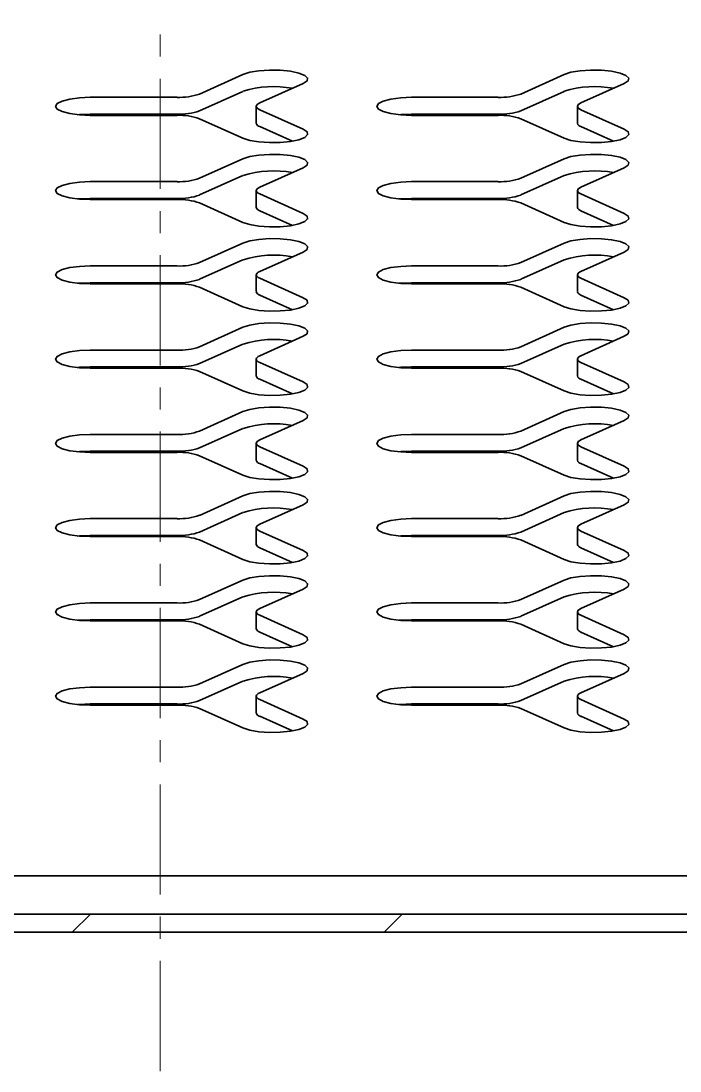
# Model space of a CAD drawing. Header units: millimetres. Extents: x 7903 to 12943, y 1512 to 5076.
# Drawn here: x 11307 to 11382.9, y 2339.9 to 2460.8 of the extents above; entities that cross this region are included whole.
import ezdxf

# ---------------------------------------------------------------- set-up
doc = ezdxf.new("R2010")
doc.units = ezdxf.units.MM
doc.linetypes.add('CENTERX2', pattern=[20.32, 12.7, -2.54, 2.54, -2.54])

# ---------------------------------------------------------------- blocks, each defined once
blk = doc.blocks.new('剖面视图 C-C')
at = {"color": 7, "linetype": 'Continuous', "lineweight": 35}
for p, q in [((-265.53, 69.36), (-260.53, 71.6)), ((-228.53, 69.36), (-223.53, 71.6)), ((-258.6, 68.33), (-253.6, 70.57)), ((-221.6, 68.33), (-216.6, 70.57)), ((-268.12, 68.98), (-278.12, 68.98)), ((-260.53, 69.67), (-265.53, 67.43)), ((-231.12, 68.98), (-241.12, 68.98)), ((-223.53, 69.67), (-228.53, 67.43)), ((-259, 67.94), (-259, 66.01)), ((-222, 67.94), (-222, 66.01)), ((-278.12, 67.04), (-268.12, 67.04)), ((-268.12, 66.9), (-278.12, 66.9)), ((-258.6, 67.55), (-253.6, 65.31)), ((-241.12, 67.04), (-231.12, 67.04)), ((-231.12, 66.9), (-241.12, 66.9)), ((-221.6, 67.55), (-216.6, 65.31)), ((-265.53, 66.52), (-260.53, 64.28)), ((-254.83, 63.93), (-258.6, 65.62)), ((-228.53, 66.52), (-223.53, 64.28)), ((-217.83, 63.93), (-221.6, 65.62)), ((-265.53, 59.66), (-260.53, 61.9)), ((-228.53, 59.66), (-223.53, 61.9)), ((-258.6, 58.62), (-253.6, 60.86)), ((-221.6, 58.62), (-216.6, 60.86)), ((-268.12, 59.27), (-278.12, 59.27)), ((-260.53, 59.97), (-265.53, 57.73)), ((-231.12, 59.27), (-241.12, 59.27)), ((-223.53, 59.97), (-228.53, 57.73)), ((-259, 58.23), (-259, 56.3)), ((-222, 58.23), (-222, 56.3)), ((-278.12, 57.34), (-268.12, 57.34)), ((-268.12, 57.2), (-278.12, 57.2)), ((-258.6, 57.85), (-253.6, 55.6)), ((-241.12, 57.34), (-231.12, 57.34)), ((-231.12, 57.2), (-241.12, 57.2)), ((-221.6, 57.85), (-216.6, 55.6)), ((-265.53, 56.81), (-260.53, 54.57)), ((-254.83, 54.23), (-258.6, 55.91)), ((-228.53, 56.81), (-223.53, 54.57)), ((-217.83, 54.23), (-221.6, 55.91)), ((-265.53, 49.95), (-260.53, 52.19)), ((-228.53, 49.95), (-223.53, 52.19)), ((-258.6, 48.92), (-253.6, 51.16)), ((-221.6, 48.92), (-216.6, 51.16)), ((-260.53, 50.26), (-265.53, 48.02)), ((-223.53, 50.26), (-228.53, 48.02)), ((-268.12, 49.56), (-278.12, 49.56)), ((-259, 48.53), (-259, 46.6)), ((-231.12, 49.56), (-241.12, 49.56)), ((-222, 48.53), (-222, 46.6)), ((-278.12, 47.63), (-268.12, 47.63)), ((-268.12, 47.49), (-278.12, 47.49)), ((-258.6, 48.14), (-253.6, 45.9)), ((-241.12, 47.63), (-231.12, 47.63)), ((-231.12, 47.49), (-241.12, 47.49)), ((-221.6, 48.14), (-216.6, 45.9)), ((-265.53, 47.11), (-260.53, 44.86)), ((-254.83, 44.52), (-258.6, 46.21)), ((-228.53, 47.11), (-223.53, 44.86)), ((-217.83, 44.52), (-221.6, 46.21)), ((-265.53, 40.25), (-260.53, 42.49)), ((-228.53, 40.25), (-223.53, 42.49)), ((-258.6, 39.21), (-253.6, 41.45)), ((-221.6, 39.21), (-216.6, 41.45)), ((-260.53, 40.56), (-265.53, 38.31)), ((-223.53, 40.56), (-228.53, 38.31)), ((-268.12, 39.86), (-278.12, 39.86)), ((-259, 38.82), (-259, 36.89)), ((-231.12, 39.86), (-241.12, 39.86)), ((-222, 38.82), (-222, 36.89)), ((-278.12, 37.93), (-268.12, 37.93)), ((-268.12, 37.79), (-278.12, 37.79)), ((-258.6, 38.43), (-253.6, 36.19)), ((-241.12, 37.93), (-231.12, 37.93)), ((-231.12, 37.79), (-241.12, 37.79)), ((-221.6, 38.43), (-216.6, 36.19)), ((-265.53, 37.4), (-260.53, 35.16)), ((-254.83, 34.82), (-258.6, 36.5)), ((-228.53, 37.4), (-223.53, 35.16)), ((-217.83, 34.82), (-221.6, 36.5)), ((-265.53, 30.54), (-260.53, 32.78)), ((-228.53, 30.54), (-223.53, 32.78)), ((-258.6, 29.51), (-253.6, 31.75)), ((-221.6, 29.51), (-216.6, 31.75)), ((-260.53, 30.85), (-265.53, 28.61)), ((-223.53, 30.85), (-228.53, 28.61)), ((-268.12, 30.15), (-278.12, 30.15)), ((-259, 29.12), (-259, 27.19)), ((-231.12, 30.15), (-241.12, 30.15)), ((-222, 29.12), (-222, 27.19)), ((-278.12, 28.22), (-268.12, 28.22)), ((-268.12, 28.08), (-278.12, 28.08)), ((-258.6, 28.73), (-253.6, 26.49)), ((-241.12, 28.22), (-231.12, 28.22)), ((-231.12, 28.08), (-241.12, 28.08)), ((-221.6, 28.73), (-216.6, 26.49)), ((-265.53, 27.69), (-260.53, 25.45)), ((-254.83, 25.11), (-258.6, 26.8)), ((-228.53, 27.69), (-223.53, 25.45)), ((-217.83, 25.11), (-221.6, 26.8)), ((-265.53, 20.83), (-260.53, 23.08)), ((-228.53, 20.83), (-223.53, 23.08)), ((-258.6, 19.8), (-253.6, 22.04)), ((-221.6, 19.8), (-216.6, 22.04)), ((-260.53, 21.14), (-265.53, 18.9)), ((-223.53, 21.14), (-228.53, 18.9)), ((-268.12, 20.45), (-278.12, 20.45)), ((-259, 19.41), (-259, 17.48)), ((-231.12, 20.45), (-241.12, 20.45)), ((-222, 19.41), (-222, 17.48)), ((-278.12, 18.51), (-268.12, 18.51)), ((-268.12, 18.38), (-278.12, 18.38)), ((-258.6, 19.02), (-253.6, 16.78)), ((-241.12, 18.51), (-231.12, 18.51)), ((-231.12, 18.38), (-241.12, 18.38)), ((-221.6, 19.02), (-216.6, 16.78)), ((-265.53, 17.99), (-260.53, 15.75)), ((-254.83, 15.4), (-258.6, 17.09)), ((-228.53, 17.99), (-223.53, 15.75)), ((-217.83, 15.4), (-221.6, 17.09)), ((-265.53, 11.13), (-260.53, 13.37)), ((-228.53, 11.13), (-223.53, 13.37)), ((-258.6, 10.09), (-253.6, 12.34)), ((-221.6, 10.09), (-216.6, 12.34)), ((-260.53, 11.44), (-265.53, 9.2)), ((-223.53, 11.44), (-228.53, 9.2)), ((-268.12, 10.74), (-278.12, 10.74)), ((-259, 9.71), (-259, 7.77)), ((-231.12, 10.74), (-241.12, 10.74)), ((-222, 9.71), (-222, 7.77)), ((-278.12, 8.81), (-268.12, 8.81)), ((-268.12, 8.67), (-278.12, 8.67)), ((-258.6, 9.32), (-253.6, 7.08)), ((-241.12, 8.81), (-231.12, 8.81)), ((-231.12, 8.67), (-241.12, 8.67)), ((-221.6, 9.32), (-216.6, 7.08)), ((-265.53, 8.28), (-260.53, 6.04)), ((-254.83, 5.7), (-258.6, 7.39)), ((-228.53, 8.28), (-223.53, 6.04)), ((-217.83, 5.7), (-221.6, 7.39)), ((-265.53, 1.42), (-260.53, 3.66)), ((-228.53, 1.42), (-223.53, 3.66)), ((-258.6, 0.39), (-253.6, 2.63)), ((-221.6, 0.39), (-216.6, 2.63)), ((-260.53, 1.73), (-265.53, -0.51)), ((-223.53, 1.73), (-228.53, -0.51)), ((-268.12, 1.04), (-278.12, 1.04)), ((-259, 0), (-259, -1.93)), ((-231.12, 1.04), (-241.12, 1.04)), ((-278.12, -0.9), (-268.12, -0.9)), ((-268.12, -1.04), (-278.12, -1.04)), ((-258.6, -0.39), (-253.6, -2.63)), ((-241.12, -0.9), (-231.12, -0.9)), ((-231.12, -1.04), (-241.12, -1.04)), ((-222, 0), (-222, -1.93)), ((-221.6, -0.39), (-216.6, -2.63)), ((-265.53, -1.42), (-260.53, -3.66)), ((-254.83, -4.01), (-258.6, -2.32)), ((-228.53, -1.42), (-223.53, -3.66)), ((-217.83, -4.01), (-221.6, -2.32)), ((-595.08, -20.71), (54.92, -20.71)), ((-595.08, -20.71), (54.92, -20.71)), ((152.92, -25.1), (-693.08, -25.1)), ((154.92, -27.17), (-695.08, -27.17))]:
    blk.add_line(p, q, dxfattribs=at)
at = {"color": 7, "linetype": 'Continuous', "lineweight": 35, "flags": 128}
for points in [[(-253.6, 70.57), (-253.15, 70.87), (-253.08, 71.2), (-253.41, 71.51), (-254.09, 71.78), (-255.06, 71.98), (-256.23, 72.1), (-257.48, 72.12), (-258.69, 72.03), (-259.74, 71.86), (-260.53, 71.6)], [(-216.6, 70.57), (-216.15, 70.87), (-216.08, 71.2), (-216.41, 71.51), (-217.09, 71.78), (-218.06, 71.98), (-219.23, 72.1), (-220.48, 72.12), (-221.69, 72.03), (-222.74, 71.86), (-223.53, 71.6)], [(-278.12, 68.98), (-279.36, 68.92), (-280.48, 68.78), (-281.36, 68.55), (-281.93, 68.26), (-282.12, 67.94), (-281.93, 67.62), (-281.36, 67.33), (-280.48, 67.1), (-279.36, 66.96), (-278.12, 66.9)], [(-241.12, 68.98), (-242.36, 68.92), (-243.48, 68.78), (-244.36, 68.55), (-244.93, 68.26), (-245.12, 67.94), (-244.93, 67.62), (-244.36, 67.33), (-243.48, 67.1), (-242.36, 66.96), (-241.12, 66.9)], [(-258.6, 68.33), (-258.77, 68.24), (-258.9, 68.14), (-258.97, 68.04), (-259, 67.94), (-258.97, 67.84), (-258.9, 67.74), (-258.77, 67.64), (-258.6, 67.55)], [(-221.6, 68.33), (-221.77, 68.24), (-221.9, 68.14), (-221.97, 68.04), (-222, 67.94), (-221.97, 67.84), (-221.9, 67.74), (-221.77, 67.64), (-221.6, 67.55)], [(-279.56, 66.97), (-279.36, 66.99), (-278.12, 67.04)], [(-242.56, 66.97), (-242.36, 66.99), (-241.12, 67.04)], [(-260.53, 64.28), (-259.74, 64.02), (-258.69, 63.85), (-257.48, 63.76), (-256.23, 63.78), (-255.06, 63.9), (-254.09, 64.1), (-253.41, 64.37), (-253.08, 64.68), (-253.15, 65.01), (-253.6, 65.31)], [(-223.53, 64.28), (-222.74, 64.02), (-221.69, 63.85), (-220.48, 63.76), (-219.23, 63.78), (-218.06, 63.9), (-217.09, 64.1), (-216.41, 64.37), (-216.08, 64.68), (-216.15, 65.01), (-216.6, 65.31)], [(-253.6, 60.86), (-253.15, 61.17), (-253.08, 61.49), (-253.41, 61.8), (-254.09, 62.07), (-255.06, 62.28), (-256.23, 62.39), (-257.48, 62.41), (-258.69, 62.33), (-259.74, 62.15), (-260.53, 61.9)], [(-216.6, 60.86), (-216.15, 61.17), (-216.08, 61.49), (-216.41, 61.8), (-217.09, 62.07), (-218.06, 62.28), (-219.23, 62.39), (-220.48, 62.41), (-221.69, 62.33), (-222.74, 62.15), (-223.53, 61.9)], [(-278.12, 59.27), (-279.36, 59.22), (-280.48, 59.07), (-281.36, 58.84), (-281.93, 58.55), (-282.12, 58.23), (-281.93, 57.91), (-281.36, 57.63), (-280.48, 57.4), (-279.36, 57.25), (-278.12, 57.2)], [(-241.12, 59.27), (-242.36, 59.22), (-243.48, 59.07), (-244.36, 58.84), (-244.93, 58.55), (-245.12, 58.23), (-244.93, 57.91), (-244.36, 57.63), (-243.48, 57.4), (-242.36, 57.25), (-241.12, 57.2)], [(-258.6, 58.62), (-258.77, 58.53), (-258.9, 58.44), (-258.97, 58.34), (-259, 58.23), (-258.97, 58.13), (-258.9, 58.03), (-258.77, 57.94), (-258.6, 57.85)], [(-221.6, 58.62), (-221.77, 58.53), (-221.9, 58.44), (-221.97, 58.34), (-222, 58.23), (-221.97, 58.13), (-221.9, 58.03), (-221.77, 57.94), (-221.6, 57.85)], [(-279.56, 57.27), (-279.36, 57.29), (-278.12, 57.34)], [(-242.56, 57.27), (-242.36, 57.29), (-241.12, 57.34)], [(-260.53, 54.57), (-259.74, 54.32), (-258.69, 54.14), (-257.48, 54.06), (-256.23, 54.07), (-255.06, 54.19), (-254.09, 54.39), (-253.41, 54.67), (-253.08, 54.98), (-253.15, 55.3), (-253.6, 55.6)], [(-223.53, 54.57), (-222.74, 54.32), (-221.69, 54.14), (-220.48, 54.06), (-219.23, 54.07), (-218.06, 54.19), (-217.09, 54.39), (-216.41, 54.67), (-216.08, 54.98), (-216.15, 55.3), (-216.6, 55.6)], [(-253.6, 51.16), (-253.15, 51.46), (-253.08, 51.78), (-253.41, 52.1), (-254.09, 52.37), (-255.06, 52.57), (-256.23, 52.69), (-257.48, 52.71), (-258.69, 52.62), (-259.74, 52.45), (-260.53, 52.19)], [(-216.6, 51.16), (-216.15, 51.46), (-216.08, 51.78), (-216.41, 52.1), (-217.09, 52.37), (-218.06, 52.57), (-219.23, 52.69), (-220.48, 52.71), (-221.69, 52.62), (-222.74, 52.45), (-223.53, 52.19)], [(-278.12, 49.56), (-279.36, 49.51), (-280.48, 49.37), (-281.36, 49.14), (-281.93, 48.85), (-282.12, 48.53), (-281.93, 48.21), (-281.36, 47.92), (-280.48, 47.69), (-279.36, 47.54), (-278.12, 47.49)], [(-258.6, 48.92), (-258.77, 48.83), (-258.9, 48.73), (-258.97, 48.63), (-259, 48.53), (-258.97, 48.43), (-258.9, 48.33), (-258.77, 48.23), (-258.6, 48.14)], [(-241.12, 49.56), (-242.36, 49.51), (-243.48, 49.37), (-244.36, 49.14), (-244.93, 48.85), (-245.12, 48.53), (-244.93, 48.21), (-244.36, 47.92), (-243.48, 47.69), (-242.36, 47.54), (-241.12, 47.49)], [(-221.6, 48.92), (-221.77, 48.83), (-221.9, 48.73), (-221.97, 48.63), (-222, 48.53), (-221.97, 48.43), (-221.9, 48.33), (-221.77, 48.23), (-221.6, 48.14)], [(-279.56, 47.56), (-279.36, 47.58), (-278.12, 47.63)], [(-242.56, 47.56), (-242.36, 47.58), (-241.12, 47.63)], [(-260.53, 44.86), (-259.74, 44.61), (-258.69, 44.44), (-257.48, 44.35), (-256.23, 44.37), (-255.06, 44.48), (-254.09, 44.69), (-253.41, 44.96), (-253.08, 45.27), (-253.15, 45.6), (-253.6, 45.9)], [(-223.53, 44.86), (-222.74, 44.61), (-221.69, 44.44), (-220.48, 44.35), (-219.23, 44.37), (-218.06, 44.48), (-217.09, 44.69), (-216.41, 44.96), (-216.08, 45.27), (-216.15, 45.6), (-216.6, 45.9)], [(-253.6, 41.45), (-253.15, 41.75), (-253.08, 42.08), (-253.41, 42.39), (-254.09, 42.66), (-255.06, 42.87), (-256.23, 42.98), (-257.48, 43), (-258.69, 42.92), (-259.74, 42.74), (-260.53, 42.49)], [(-216.6, 41.45), (-216.15, 41.75), (-216.08, 42.08), (-216.41, 42.39), (-217.09, 42.66), (-218.06, 42.87), (-219.23, 42.98), (-220.48, 43), (-221.69, 42.92), (-222.74, 42.74), (-223.53, 42.49)], [(-278.12, 39.86), (-279.36, 39.81), (-280.48, 39.66), (-281.36, 39.43), (-281.93, 39.14), (-282.12, 38.82), (-281.93, 38.5), (-281.36, 38.21), (-280.48, 37.99), (-279.36, 37.84), (-278.12, 37.79)], [(-258.6, 39.21), (-258.77, 39.12), (-258.9, 39.02), (-258.97, 38.92), (-259, 38.82), (-258.97, 38.72), (-258.9, 38.62), (-258.77, 38.53), (-258.6, 38.43)], [(-241.12, 39.86), (-242.36, 39.81), (-243.48, 39.66), (-244.36, 39.43), (-244.93, 39.14), (-245.12, 38.82), (-244.93, 38.5), (-244.36, 38.21), (-243.48, 37.99), (-242.36, 37.84), (-241.12, 37.79)], [(-221.6, 39.21), (-221.77, 39.12), (-221.9, 39.02), (-221.97, 38.92), (-222, 38.82), (-221.97, 38.72), (-221.9, 38.62), (-221.77, 38.53), (-221.6, 38.43)], [(-279.56, 37.86), (-279.36, 37.88), (-278.12, 37.93)], [(-242.56, 37.86), (-242.36, 37.88), (-241.12, 37.93)], [(-260.53, 35.16), (-259.74, 34.91), (-258.69, 34.73), (-257.48, 34.65), (-256.23, 34.66), (-255.06, 34.78), (-254.09, 34.98), (-253.41, 35.25), (-253.08, 35.57), (-253.15, 35.89), (-253.6, 36.19)], [(-223.53, 35.16), (-222.74, 34.91), (-221.69, 34.73), (-220.48, 34.65), (-219.23, 34.66), (-218.06, 34.78), (-217.09, 34.98), (-216.41, 35.25), (-216.08, 35.57), (-216.15, 35.89), (-216.6, 36.19)], [(-253.6, 31.75), (-253.15, 32.05), (-253.08, 32.37), (-253.41, 32.69), (-254.09, 32.96), (-255.06, 33.16), (-256.23, 33.28), (-257.48, 33.29), (-258.69, 33.21), (-259.74, 33.03), (-260.53, 32.78)], [(-216.6, 31.75), (-216.15, 32.05), (-216.08, 32.37), (-216.41, 32.69), (-217.09, 32.96), (-218.06, 33.16), (-219.23, 33.28), (-220.48, 33.29), (-221.69, 33.21), (-222.74, 33.03), (-223.53, 32.78)], [(-278.12, 30.15), (-279.36, 30.1), (-280.48, 29.95), (-281.36, 29.73), (-281.93, 29.44), (-282.12, 29.12), (-281.93, 28.8), (-281.36, 28.51), (-280.48, 28.28), (-279.36, 28.13), (-278.12, 28.08)], [(-258.6, 29.51), (-258.77, 29.41), (-258.9, 29.32), (-258.97, 29.22), (-259, 29.12), (-258.97, 29.02), (-258.9, 28.92), (-258.77, 28.82), (-258.6, 28.73)], [(-241.12, 30.15), (-242.36, 30.1), (-243.48, 29.95), (-244.36, 29.73), (-244.93, 29.44), (-245.12, 29.12), (-244.93, 28.8), (-244.36, 28.51), (-243.48, 28.28), (-242.36, 28.13), (-241.12, 28.08)], [(-221.6, 29.51), (-221.77, 29.41), (-221.9, 29.32), (-221.97, 29.22), (-222, 29.12), (-221.97, 29.02), (-221.9, 28.92), (-221.77, 28.82), (-221.6, 28.73)], [(-279.56, 28.15), (-279.36, 28.17), (-278.12, 28.22)], [(-242.56, 28.15), (-242.36, 28.17), (-241.12, 28.22)], [(-260.53, 25.45), (-259.74, 25.2), (-258.69, 25.02), (-257.48, 24.94), (-256.23, 24.96), (-255.06, 25.07), (-254.09, 25.28), (-253.41, 25.55), (-253.08, 25.86), (-253.15, 26.19), (-253.6, 26.49)], [(-223.53, 25.45), (-222.74, 25.2), (-221.69, 25.02), (-220.48, 24.94), (-219.23, 24.96), (-218.06, 25.07), (-217.09, 25.28), (-216.41, 25.55), (-216.08, 25.86), (-216.15, 26.19), (-216.6, 26.49)], [(-253.6, 22.04), (-253.15, 22.34), (-253.08, 22.67), (-253.41, 22.98), (-254.09, 23.25), (-255.06, 23.46), (-256.23, 23.57), (-257.48, 23.59), (-258.69, 23.5), (-259.74, 23.33), (-260.53, 23.08)], [(-216.6, 22.04), (-216.15, 22.34), (-216.08, 22.67), (-216.41, 22.98), (-217.09, 23.25), (-218.06, 23.46), (-219.23, 23.57), (-220.48, 23.59), (-221.69, 23.5), (-222.74, 23.33), (-223.53, 23.08)], [(-278.12, 20.45), (-279.36, 20.4), (-280.48, 20.25), (-281.36, 20.02), (-281.93, 19.73), (-282.12, 19.41), (-281.93, 19.09), (-281.36, 18.8), (-280.48, 18.57), (-279.36, 18.43), (-278.12, 18.38)], [(-258.6, 19.8), (-258.77, 19.71), (-258.9, 19.61), (-258.97, 19.51), (-259, 19.41), (-258.97, 19.31), (-258.9, 19.21), (-258.77, 19.11), (-258.6, 19.02)], [(-241.12, 20.45), (-242.36, 20.4), (-243.48, 20.25), (-244.36, 20.02), (-244.93, 19.73), (-245.12, 19.41), (-244.93, 19.09), (-244.36, 18.8), (-243.48, 18.57), (-242.36, 18.43), (-241.12, 18.38)], [(-221.6, 19.8), (-221.77, 19.71), (-221.9, 19.61), (-221.97, 19.51), (-222, 19.41), (-221.97, 19.31), (-221.9, 19.21), (-221.77, 19.11), (-221.6, 19.02)], [(-279.56, 18.45), (-279.36, 18.46), (-278.12, 18.51)], [(-242.56, 18.45), (-242.36, 18.46), (-241.12, 18.51)], [(-260.53, 15.75), (-259.74, 15.49), (-258.69, 15.32), (-257.48, 15.23), (-256.23, 15.25), (-255.06, 15.37), (-254.09, 15.57), (-253.41, 15.84), (-253.08, 16.16), (-253.15, 16.48), (-253.6, 16.78)], [(-223.53, 15.75), (-222.74, 15.49), (-221.69, 15.32), (-220.48, 15.23), (-219.23, 15.25), (-218.06, 15.37), (-217.09, 15.57), (-216.41, 15.84), (-216.08, 16.16), (-216.15, 16.48), (-216.6, 16.78)], [(-253.6, 12.34), (-253.15, 12.64), (-253.08, 12.96), (-253.41, 13.27), (-254.09, 13.55), (-255.06, 13.75), (-256.23, 13.87), (-257.48, 13.88), (-258.69, 13.8), (-259.74, 13.62), (-260.53, 13.37)], [(-216.6, 12.34), (-216.15, 12.64), (-216.08, 12.96), (-216.41, 13.27), (-217.09, 13.55), (-218.06, 13.75), (-219.23, 13.87), (-220.48, 13.88), (-221.69, 13.8), (-222.74, 13.62), (-223.53, 13.37)], [(-278.12, 10.74), (-279.36, 10.69), (-280.48, 10.54), (-281.36, 10.31), (-281.93, 10.03), (-282.12, 9.71), (-281.93, 9.39), (-281.36, 9.1), (-280.48, 8.87), (-279.36, 8.72), (-278.12, 8.67)], [(-258.6, 10.09), (-258.77, 10), (-258.9, 9.91), (-258.97, 9.81), (-259, 9.71), (-258.97, 9.6), (-258.9, 9.5), (-258.77, 9.41), (-258.6, 9.32)], [(-241.12, 10.74), (-242.36, 10.69), (-243.48, 10.54), (-244.36, 10.31), (-244.93, 10.03), (-245.12, 9.71), (-244.93, 9.39), (-244.36, 9.1), (-243.48, 8.87), (-242.36, 8.72), (-241.12, 8.67)], [(-221.6, 10.09), (-221.77, 10), (-221.9, 9.91), (-221.97, 9.81), (-222, 9.71), (-221.97, 9.6), (-221.9, 9.5), (-221.77, 9.41), (-221.6, 9.32)], [(-279.56, 8.74), (-279.36, 8.76), (-278.12, 8.81)], [(-242.56, 8.74), (-242.36, 8.76), (-241.12, 8.81)], [(-260.53, 6.04), (-259.74, 5.79), (-258.69, 5.61), (-257.48, 5.53), (-256.23, 5.55), (-255.06, 5.66), (-254.09, 5.87), (-253.41, 6.14), (-253.08, 6.45), (-253.15, 6.77), (-253.6, 7.08)], [(-223.53, 6.04), (-222.74, 5.79), (-221.69, 5.61), (-220.48, 5.53), (-219.23, 5.55), (-218.06, 5.66), (-217.09, 5.87), (-216.41, 6.14), (-216.08, 6.45), (-216.15, 6.77), (-216.6, 7.08)], [(-253.6, 2.63), (-253.15, 2.93), (-253.08, 3.26), (-253.41, 3.57), (-254.09, 3.84), (-255.06, 4.04), (-256.23, 4.16), (-257.48, 4.18), (-258.69, 4.09), (-259.74, 3.92), (-260.53, 3.66)], [(-216.6, 2.63), (-216.15, 2.93), (-216.08, 3.26), (-216.41, 3.57), (-217.09, 3.84), (-218.06, 4.04), (-219.23, 4.16), (-220.48, 4.18), (-221.69, 4.09), (-222.74, 3.92), (-223.53, 3.66)], [(-278.12, 1.04), (-279.36, 0.98), (-280.48, 0.84), (-281.36, 0.61), (-281.93, 0.32), (-282.12, 0), (-281.93, -0.32), (-281.36, -0.61), (-280.48, -0.84), (-279.36, -0.98), (-278.12, -1.04)], [(-258.6, 0.39), (-258.77, 0.3), (-258.9, 0.2), (-258.97, 0.1), (-259, 0), (-258.97, -0.1), (-258.9, -0.2), (-258.77, -0.3), (-258.6, -0.39)], [(-241.12, 1.04), (-242.36, 0.98), (-243.48, 0.84), (-244.36, 0.61), (-244.93, 0.32), (-245.12, 0), (-244.93, -0.32), (-244.36, -0.61), (-243.48, -0.84), (-242.36, -0.98), (-241.12, -1.04)], [(-221.6, 0.39), (-221.77, 0.3), (-221.9, 0.2), (-221.97, 0.1), (-222, 0), (-221.97, -0.1), (-221.9, -0.2), (-221.77, -0.3), (-221.6, -0.39)], [(-279.56, -0.97), (-279.36, -0.95), (-278.12, -0.9)], [(-242.56, -0.97), (-242.36, -0.95), (-241.12, -0.9)], [(-260.53, -3.66), (-259.74, -3.92), (-258.69, -4.09), (-257.48, -4.18), (-256.23, -4.16), (-255.06, -4.04), (-254.09, -3.84), (-253.41, -3.57), (-253.08, -3.26), (-253.15, -2.93), (-253.6, -2.63)], [(-223.53, -3.66), (-222.74, -3.92), (-221.69, -4.09), (-220.48, -4.18), (-219.23, -4.16), (-218.06, -4.04), (-217.09, -3.84), (-216.41, -3.57), (-216.08, -3.26), (-216.15, -2.93), (-216.6, -2.63)]]:
    blk.add_lwpolyline(points, dxfattribs=at)
at = {"color": 7, "linetype": 'Continuous', "lineweight": 35}
for centre, radius, start, end in [((-257, 58.57), 11.65, 79.2782, 107.6041), ((-220, 58.57), 11.65, 79.2782, 107.6041), ((-267.86, 76.1), 7.13, 267.876, 289.1216), ((-230.86, 76.1), 7.13, 267.876, 289.1216), ((-267.86, 74.16), 7.13, 267.876, 289.1216), ((-267.86, 59.78), 7.13, 70.8784, 92.124), ((-230.86, 74.16), 7.13, 267.876, 289.1216), ((-230.86, 59.78), 7.13, 70.8784, 92.124), ((-258.47, 66.15), 0.55, 195.469, 256.5169), ((-221.47, 66.15), 0.55, 195.469, 256.5169), ((-257, 48.86), 11.65, 79.2782, 107.6041), ((-220, 48.86), 11.65, 79.2782, 107.6041), ((-267.86, 66.39), 7.13, 267.876, 289.1216), ((-230.86, 66.39), 7.13, 267.876, 289.1216), ((-267.86, 64.46), 7.13, 267.876, 289.1216), ((-267.86, 50.08), 7.13, 70.8784, 92.124), ((-230.86, 64.46), 7.13, 267.876, 289.1216), ((-230.86, 50.08), 7.13, 70.8784, 92.124), ((-258.47, 56.45), 0.55, 195.469, 256.5169), ((-221.47, 56.45), 0.55, 195.469, 256.5169), ((-257, 39.16), 11.65, 79.2782, 107.6041), ((-220, 39.16), 11.65, 79.2782, 107.6041), ((-267.86, 56.68), 7.13, 267.876, 289.1216), ((-230.86, 56.68), 7.13, 267.876, 289.1216), ((-267.86, 54.75), 7.13, 267.876, 289.1216), ((-267.86, 40.37), 7.13, 70.8784, 92.124), ((-230.86, 54.75), 7.13, 267.876, 289.1216), ((-230.86, 40.37), 7.13, 70.8784, 92.124), ((-258.47, 46.74), 0.55, 195.469, 256.5169), ((-221.47, 46.74), 0.55, 195.469, 256.5169), ((-267.86, 46.98), 7.13, 267.876, 289.1216), ((-257, 29.45), 11.65, 79.2782, 107.6041), ((-230.86, 46.98), 7.13, 267.876, 289.1216), ((-220, 29.45), 11.65, 79.2782, 107.6041), ((-267.86, 45.05), 7.13, 267.876, 289.1216), ((-267.86, 30.67), 7.13, 70.8784, 92.124), ((-230.86, 45.05), 7.13, 267.876, 289.1216), ((-230.86, 30.67), 7.13, 70.8784, 92.124), ((-258.47, 37.04), 0.55, 195.469, 256.5169), ((-221.47, 37.04), 0.55, 195.469, 256.5169), ((-267.86, 37.27), 7.13, 267.876, 289.1216), ((-257, 19.74), 11.65, 79.2782, 107.6041), ((-230.86, 37.27), 7.13, 267.876, 289.1216), ((-220, 19.74), 11.65, 79.2782, 107.6041), ((-267.86, 35.34), 7.13, 267.876, 289.1216), ((-267.86, 20.96), 7.13, 70.8784, 92.124), ((-230.86, 35.34), 7.13, 267.876, 289.1216), ((-230.86, 20.96), 7.13, 70.8784, 92.124), ((-258.47, 27.33), 0.55, 195.469, 256.5169), ((-221.47, 27.33), 0.55, 195.469, 256.5169), ((-267.86, 27.57), 7.13, 267.876, 289.1216), ((-257, 10.04), 11.65, 79.2782, 107.6041), ((-230.86, 27.57), 7.13, 267.876, 289.1216), ((-220, 10.04), 11.65, 79.2782, 107.6041), ((-267.86, 25.64), 7.13, 267.876, 289.1216), ((-267.86, 11.26), 7.13, 70.8784, 92.124), ((-230.86, 25.64), 7.13, 267.876, 289.1216), ((-230.86, 11.26), 7.13, 70.8784, 92.124), ((-258.47, 17.63), 0.55, 195.469, 256.5169), ((-221.47, 17.63), 0.55, 195.469, 256.5169), ((-267.86, 17.86), 7.13, 267.876, 289.1216), ((-257, 0.33), 11.65, 79.2782, 107.6041), ((-230.86, 17.86), 7.13, 267.876, 289.1216), ((-220, 0.33), 11.65, 79.2782, 107.6041), ((-267.86, 15.93), 7.13, 267.876, 289.1216), ((-267.86, 1.55), 7.13, 70.8784, 92.124), ((-230.86, 15.93), 7.13, 267.876, 289.1216), ((-230.86, 1.55), 7.13, 70.8784, 92.124), ((-258.47, 7.92), 0.55, 195.469, 256.5169), ((-221.47, 7.92), 0.55, 195.469, 256.5169), ((-267.86, 8.16), 7.13, 267.876, 289.1216), ((-257, -9.37), 11.65, 79.2782, 107.6041), ((-230.86, 8.16), 7.13, 267.876, 289.1216), ((-220, -9.37), 11.65, 79.2782, 107.6041), ((-267.86, 6.22), 7.13, 267.876, 289.1216), ((-267.86, -8.16), 7.13, 70.8784, 92.124), ((-230.86, 6.22), 7.13, 267.876, 289.1216), ((-230.86, -8.16), 7.13, 70.8784, 92.124), ((-258.47, -1.79), 0.55, 195.469, 256.5169), ((-221.47, -1.79), 0.55, 195.469, 256.5169)]:
    blk.add_arc(centre, radius, start, end, dxfattribs=at)
blk = doc.blocks.new('SW_HATCH_0')
at = {"color": 0, "linetype": 'Continuous', "lineweight": 18}
for p, q in [((385.49, -153.32), (387.57, -151.25)), ((421.42, -153.32), (423.49, -151.25))]:
    blk.add_line(p, q, dxfattribs=at)

msp = doc.modelspace()

# ---------------------------------------------------------------- linework, layer by layer
at = {"color": 7, "linetype": 'CENTERX2', "lineweight": 18}
msp.add_line((11323.03848, 2339.85241), (11323.03848, 2637.74736), dxfattribs=at)

# ---------------------------------------------------------------- block references
at = {"color": 7, "linetype": 'Continuous', "lineweight": 35}
msp.add_blockref('剖面视图 C-C', (11593.12138, 2383.02729), dxfattribs=at)
at = {"color": 7, "linetype": 'Continuous', "lineweight": 18}
msp.add_blockref('SW_HATCH_0', (10927.43719, 2509.17308), dxfattribs=at)

doc.saveas('drawing.dxf')
